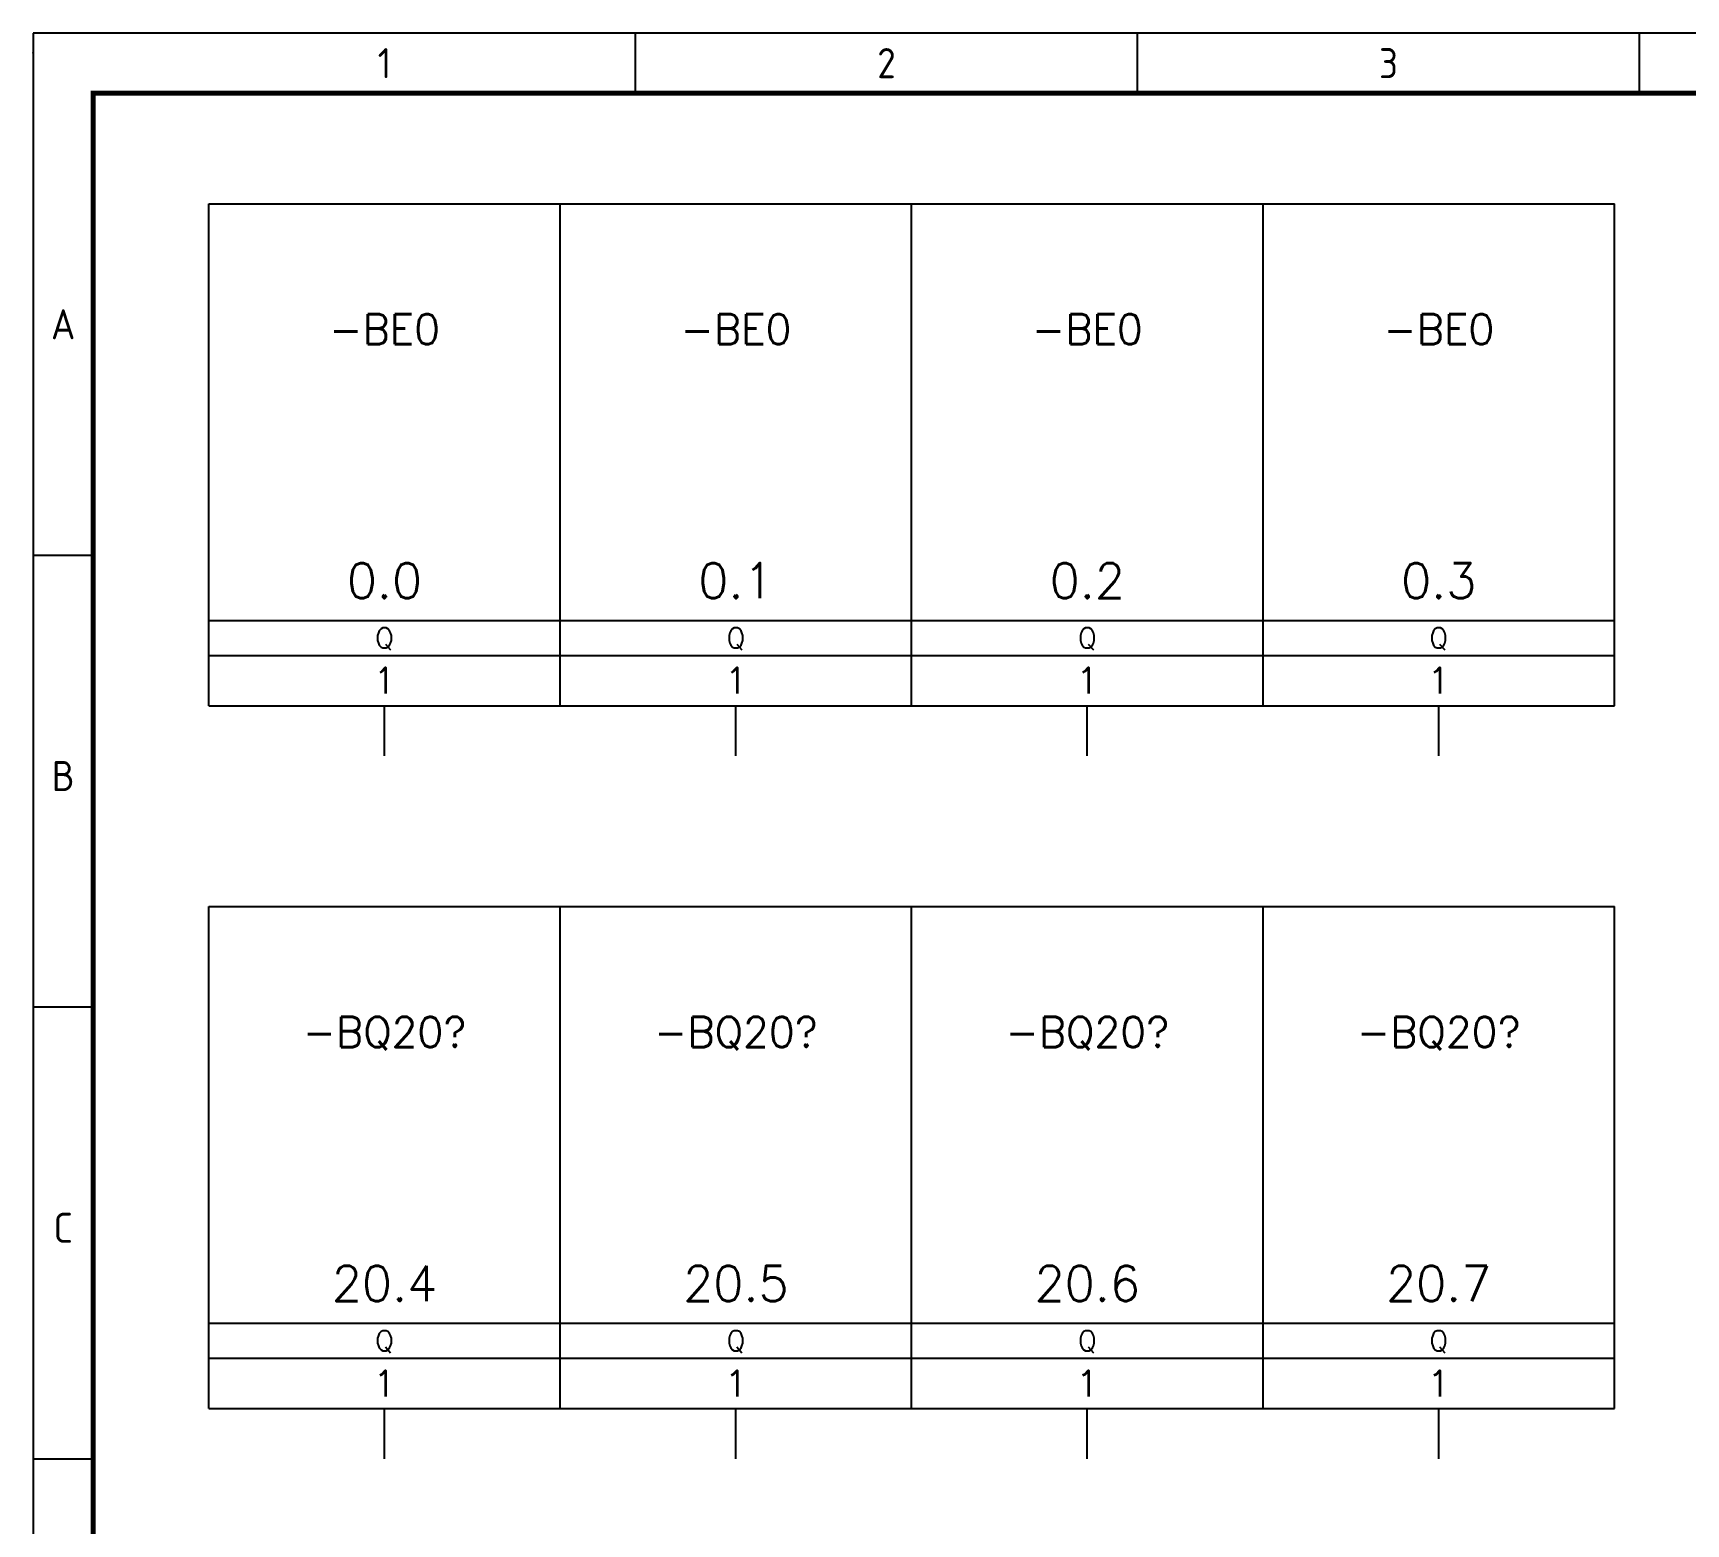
# Model space of a CAD drawing. Extents: x 0 to 420, y 0 to 297.
# Drawn here: x 0 to 164.6, y 148.5 to 297 of the extents above; entities that cross this region are included whole.
import ezdxf
from ezdxf.enums import TextEntityAlignment as Align

# ---------------------------------------------------------------- set-up
doc = ezdxf.new("R2010")
doc.units = 0
doc.header["$LTSCALE"] = 25
for name, color, linetype in [('ECS_LEV_PG_FRAME', 7, 'CONTINUOUS'), ('ECS_LEV_PG_LADDER', 7, 'CONTINUOUS'), ('ECS_LEV_PH_DATA', 7, 'CONTINUOUS'), ('ECS_LEV_SYM', 7, 'CONTINUOUS'), ('ECS_LEV_SYM_CPOINT', 7, 'CONTINUOUS'), ('ECS_LEV_SYM_DEVID', 7, 'CONTINUOUS'), ('ECS_LEV_SYM_GEO_SCM', 7, 'CONTINUOUS'), ('ECS_LEV_SYM_TEXT', 7, 'CONTINUOUS'), ('ECS_LEV_SYMCR', 7, 'CONTINUOUS')]:
    doc.layers.add(name, color=color, linetype=linetype)
doc.styles.add('ISOCP', font='ISOCP.SHX', dxfattribs={"oblique": 0.017453, "height": 1})
doc.styles.add('ROMANS', font='ROMANS.SHX', dxfattribs={"oblique": 0.017453})
doc.styles.get("Standard").update_dxf_attribs({"font": 'romans.shx'})

# ---------------------------------------------------------------- blocks, each defined once
blk = doc.blocks.new('__TEXT_')
blk = doc.blocks.new('SEDLHL_1_SPSA')
at = {"layer": 'ECS_LEV_SYM_GEO_SCM', "color": 0, "linetype": 'Continuous'}
for p, q in [((-17.5, -45), (-17.5, 0)), ((-17.5, 0), (0, 0)), ((0, 0), (17.5, 0)), ((17.5, -45), (17.5, 0)), ((-17.5, -41.5), (17.5, -41.5)), ((-17.5, -45), (17.5, -45)), ((-17.5, -50), (-17.5, -45)), ((17.5, -50), (17.5, -45)), ((-17.5, -50), (17.5, -50)), ((0, -55), (0, -50))]:
    blk.add_line(p, q, dxfattribs=at)
at = {"layer": 'ECS_LEV_SYM_CPOINT', "linetype": 'Continuous', "style": 'ROMANS'}
blk.add_attdef('ECS_T_CPOINT_001', text='', height=2.5, dxfattribs=at).set_placement((0, -47.5), align=Align.MIDDLE_CENTER)
at = {"layer": 'ECS_LEV_SYM_DEVID', "linetype": 'Continuous', "style": 'ROMANS'}
for tag, p in [('ECS_T_DEVID_3', (0, -2.7)), ('ECS_T_DEVID_2', (0, -7.6)), ('ECS_T_DEVID_1', (0, -12.5))]:
    blk.add_attdef(tag, text='', height=3.5, dxfattribs=at).set_placement(p, align=Align.MIDDLE_CENTER)
at = {"layer": 'ECS_LEV_SYM_TEXT', "linetype": 'Continuous', "style": 'ROMANS'}
for tag, height, p in [('ECS_T_TEXT_2.0', 2.5, (0, -21.5)), ('ECS_T_TEXT_1.0', 2, (0, -43.25))]:
    blk.add_attdef(tag, text='', height=height, dxfattribs=at).set_placement(p, align=Align.MIDDLE_CENTER)
blk.add_attdef('ECS_T_TEXT_3.0', text='', height=3.5, dxfattribs=at).set_placement((0, -35.8), align=Align.TOP_CENTER)
at = {"layer": 'ECS_LEV_SYMCR', "color": 0, "linetype": 'Continuous', "style": 'ROMANS'}
for tag, p in [('ECS_T_CRC_TEXT_P', (0, -16.5)), ('ECS_T_CRC_TEXT_N', (0, -20.5))]:
    blk.add_attdef(tag, text='', height=2.5, dxfattribs=at).set_placement(p, align=Align.MIDDLE_CENTER)

msp = doc.modelspace()

# ---------------------------------------------------------------- linework, layer by layer
at = {"layer": 'ECS_LEV_PG_FRAME', "color": 7, "linetype": 'Continuous'}
for p, q in [((420, 297), (0, 297)), ((0, 297), (0, 0))]:
    msp.add_line(p, q, dxfattribs=at)
at = {"layer": 'ECS_LEV_PG_LADDER'}
msp.add_point((0.02, 295.02), dxfattribs=at)
at = {"layer": 'ECS_LEV_PH_DATA', "color": 7, "linetype": 'Continuous'}
for p, q in [((0, 297), (0, 0)), ((0, 297), (0, 0)), ((420, 297), (0, 297)), ((420, 297), (0, 297))]:
    msp.add_line(p, q, dxfattribs=at)
at = {"layer": 'ECS_LEV_PH_DATA', "linetype": 'Continuous'}
for p, q in [((60, 291), (60, 297)), ((110, 291), (110, 297)), ((160, 291), (160, 297))]:
    msp.add_line(p, q, dxfattribs=at)
at = {"layer": 'ECS_LEV_PH_DATA', "color": 7}
for p, q in [((0, 245), (6, 245)), ((0, 200), (6, 200)), ((0, 155), (6, 155))]:
    msp.add_line(p, q, dxfattribs=at)
at = {"layer": 'ECS_LEV_PH_DATA', "color": 7, "const_width": 0.5}
msp.add_lwpolyline([(414, 291), (6, 291), (6, 6), (414, 6)], close=True, dxfattribs=at)

# ---------------------------------------------------------------- block references
at = {"layer": 'ECS_LEV_PG_LADDER', "linetype": 'Continuous'}
ref = msp.add_blockref('__TEXT_', (0, 295), dxfattribs=at)
ref.add_attrib('?', '1', dxfattribs={"linetype": 'Continuous', "height": 3, "style": 'ISOCP'}).set_placement((35, 294), align=Align.MIDDLE_CENTER)
ref = msp.add_blockref('__TEXT_', (0, 295), dxfattribs=at)
ref.add_attrib('?', '2', dxfattribs={"linetype": 'Continuous', "height": 3, "style": 'ISOCP'}).set_placement((85, 294), align=Align.MIDDLE_CENTER)
ref = msp.add_blockref('__TEXT_', (0, 295), dxfattribs=at)
ref.add_attrib('?', '3', dxfattribs={"linetype": 'Continuous', "height": 3, "style": 'ISOCP'}).set_placement((135, 294), align=Align.MIDDLE_CENTER)
ref = msp.add_blockref('__TEXT_', (0, 0), dxfattribs=at)
ref.add_attrib('?', 'A', dxfattribs={"linetype": 'Continuous', "height": 3, "style": 'ISOCP'}).set_placement((3, 268), align=Align.MIDDLE_CENTER)
ref = msp.add_blockref('__TEXT_', (0, 0), dxfattribs=at)
ref.add_attrib('?', 'B', dxfattribs={"linetype": 'Continuous', "height": 3, "style": 'ISOCP'}).set_placement((3, 223), align=Align.MIDDLE_CENTER)
ref = msp.add_blockref('__TEXT_', (0, 0), dxfattribs=at)
ref.add_attrib('?', 'C', dxfattribs={"linetype": 'Continuous', "height": 3, "style": 'ISOCP'}).set_placement((3, 178), align=Align.MIDDLE_CENTER)
at = {"layer": 'ECS_LEV_SYM'}
ref = msp.add_blockref('SEDLHL_1_SPSA', (35, 280), dxfattribs=at)
ref.add_attrib('ECS_T_TEXT_3.0', '0.0', dxfattribs={"layer": 'ECS_LEV_SYM_TEXT', "linetype": 'Continuous', "height": 3.5, "style": 'ROMANS'}).set_placement((35, 244.2), align=Align.TOP_CENTER)
ref.add_attrib('ECS_T_TEXT_1.0', 'Q', dxfattribs={"layer": 'ECS_LEV_SYM_TEXT', "linetype": 'Continuous', "height": 2, "style": 'ROMANS'}).set_placement((35, 236.75), align=Align.MIDDLE_CENTER)
ref.add_attrib('ECS_T_CPOINT_001', '1', dxfattribs={"layer": 'ECS_LEV_SYM_CPOINT', "linetype": 'Continuous', "height": 2.6}).set_placement((35, 232.5), align=Align.MIDDLE_CENTER)
ref.add_attrib('ECS_T_DEVID_1', '-BE0', dxfattribs={"layer": 'ECS_LEV_SYM_DEVID', "linetype": 'Continuous', "height": 3}).set_placement((35, 267.5), align=Align.MIDDLE_CENTER)
ref = msp.add_blockref('SEDLHL_1_SPSA', (70, 280), dxfattribs=at)
ref.add_attrib('ECS_T_TEXT_3.0', '0.1', dxfattribs={"layer": 'ECS_LEV_SYM_TEXT', "linetype": 'Continuous', "height": 3.5, "style": 'ROMANS'}).set_placement((70, 244.2), align=Align.TOP_CENTER)
ref.add_attrib('ECS_T_TEXT_1.0', 'Q', dxfattribs={"layer": 'ECS_LEV_SYM_TEXT', "linetype": 'Continuous', "height": 2, "style": 'ROMANS'}).set_placement((70, 236.75), align=Align.MIDDLE_CENTER)
ref.add_attrib('ECS_T_CPOINT_001', '1', dxfattribs={"layer": 'ECS_LEV_SYM_CPOINT', "linetype": 'Continuous', "height": 2.6}).set_placement((70, 232.5), align=Align.MIDDLE_CENTER)
ref.add_attrib('ECS_T_DEVID_1', '-BE0', dxfattribs={"layer": 'ECS_LEV_SYM_DEVID', "linetype": 'Continuous', "height": 3}).set_placement((70, 267.5), align=Align.MIDDLE_CENTER)
ref = msp.add_blockref('SEDLHL_1_SPSA', (105, 280), dxfattribs=at)
ref.add_attrib('ECS_T_TEXT_3.0', '0.2', dxfattribs={"layer": 'ECS_LEV_SYM_TEXT', "linetype": 'Continuous', "height": 3.5, "style": 'ROMANS'}).set_placement((105, 244.2), align=Align.TOP_CENTER)
ref.add_attrib('ECS_T_TEXT_1.0', 'Q', dxfattribs={"layer": 'ECS_LEV_SYM_TEXT', "linetype": 'Continuous', "height": 2, "style": 'ROMANS'}).set_placement((105, 236.75), align=Align.MIDDLE_CENTER)
ref.add_attrib('ECS_T_CPOINT_001', '1', dxfattribs={"layer": 'ECS_LEV_SYM_CPOINT', "linetype": 'Continuous', "height": 2.6}).set_placement((105, 232.5), align=Align.MIDDLE_CENTER)
ref.add_attrib('ECS_T_DEVID_1', '-BE0', dxfattribs={"layer": 'ECS_LEV_SYM_DEVID', "linetype": 'Continuous', "height": 3}).set_placement((105, 267.5), align=Align.MIDDLE_CENTER)
ref = msp.add_blockref('SEDLHL_1_SPSA', (140, 280), dxfattribs=at)
ref.add_attrib('ECS_T_TEXT_3.0', '0.3', dxfattribs={"layer": 'ECS_LEV_SYM_TEXT', "linetype": 'Continuous', "height": 3.5, "style": 'ROMANS'}).set_placement((140, 244.2), align=Align.TOP_CENTER)
ref.add_attrib('ECS_T_TEXT_1.0', 'Q', dxfattribs={"layer": 'ECS_LEV_SYM_TEXT', "linetype": 'Continuous', "height": 2, "style": 'ROMANS'}).set_placement((140, 236.75), align=Align.MIDDLE_CENTER)
ref.add_attrib('ECS_T_CPOINT_001', '1', dxfattribs={"layer": 'ECS_LEV_SYM_CPOINT', "linetype": 'Continuous', "height": 2.6}).set_placement((140, 232.5), align=Align.MIDDLE_CENTER)
ref.add_attrib('ECS_T_DEVID_1', '-BE0', dxfattribs={"layer": 'ECS_LEV_SYM_DEVID', "linetype": 'Continuous', "height": 3}).set_placement((140, 267.5), align=Align.MIDDLE_CENTER)
ref = msp.add_blockref('SEDLHL_1_SPSA', (35, 210), dxfattribs=at)
ref.add_attrib('ECS_T_TEXT_3.0', '20.4', dxfattribs={"layer": 'ECS_LEV_SYM_TEXT', "linetype": 'Continuous', "height": 3.5, "style": 'ROMANS'}).set_placement((35, 174.2), align=Align.TOP_CENTER)
ref.add_attrib('ECS_T_TEXT_1.0', 'Q', dxfattribs={"layer": 'ECS_LEV_SYM_TEXT', "linetype": 'Continuous', "height": 2, "style": 'ROMANS'}).set_placement((35, 166.75), align=Align.MIDDLE_CENTER)
ref.add_attrib('ECS_T_CPOINT_001', '1', dxfattribs={"layer": 'ECS_LEV_SYM_CPOINT', "linetype": 'Continuous', "height": 2.6}).set_placement((35, 162.5), align=Align.MIDDLE_CENTER)
ref.add_attrib('ECS_T_DEVID_1', '-BQ20?', dxfattribs={"layer": 'ECS_LEV_SYM_DEVID', "linetype": 'Continuous', "height": 3}).set_placement((35, 197.5), align=Align.MIDDLE_CENTER)
ref = msp.add_blockref('SEDLHL_1_SPSA', (70, 210), dxfattribs=at)
ref.add_attrib('ECS_T_TEXT_3.0', '20.5', dxfattribs={"layer": 'ECS_LEV_SYM_TEXT', "linetype": 'Continuous', "height": 3.5, "style": 'ROMANS'}).set_placement((70, 174.2), align=Align.TOP_CENTER)
ref.add_attrib('ECS_T_TEXT_1.0', 'Q', dxfattribs={"layer": 'ECS_LEV_SYM_TEXT', "linetype": 'Continuous', "height": 2, "style": 'ROMANS'}).set_placement((70, 166.75), align=Align.MIDDLE_CENTER)
ref.add_attrib('ECS_T_CPOINT_001', '1', dxfattribs={"layer": 'ECS_LEV_SYM_CPOINT', "linetype": 'Continuous', "height": 2.6}).set_placement((70, 162.5), align=Align.MIDDLE_CENTER)
ref.add_attrib('ECS_T_DEVID_1', '-BQ20?', dxfattribs={"layer": 'ECS_LEV_SYM_DEVID', "linetype": 'Continuous', "height": 3}).set_placement((70, 197.5), align=Align.MIDDLE_CENTER)
ref = msp.add_blockref('SEDLHL_1_SPSA', (105, 210), dxfattribs=at)
ref.add_attrib('ECS_T_TEXT_3.0', '20.6', dxfattribs={"layer": 'ECS_LEV_SYM_TEXT', "linetype": 'Continuous', "height": 3.5, "style": 'ROMANS'}).set_placement((105, 174.2), align=Align.TOP_CENTER)
ref.add_attrib('ECS_T_TEXT_1.0', 'Q', dxfattribs={"layer": 'ECS_LEV_SYM_TEXT', "linetype": 'Continuous', "height": 2, "style": 'ROMANS'}).set_placement((105, 166.75), align=Align.MIDDLE_CENTER)
ref.add_attrib('ECS_T_CPOINT_001', '1', dxfattribs={"layer": 'ECS_LEV_SYM_CPOINT', "linetype": 'Continuous', "height": 2.6}).set_placement((105, 162.5), align=Align.MIDDLE_CENTER)
ref.add_attrib('ECS_T_DEVID_1', '-BQ20?', dxfattribs={"layer": 'ECS_LEV_SYM_DEVID', "linetype": 'Continuous', "height": 3}).set_placement((105, 197.5), align=Align.MIDDLE_CENTER)
ref = msp.add_blockref('SEDLHL_1_SPSA', (140, 210), dxfattribs=at)
ref.add_attrib('ECS_T_TEXT_3.0', '20.7', dxfattribs={"layer": 'ECS_LEV_SYM_TEXT', "linetype": 'Continuous', "height": 3.5, "style": 'ROMANS'}).set_placement((140, 174.2), align=Align.TOP_CENTER)
ref.add_attrib('ECS_T_TEXT_1.0', 'Q', dxfattribs={"layer": 'ECS_LEV_SYM_TEXT', "linetype": 'Continuous', "height": 2, "style": 'ROMANS'}).set_placement((140, 166.75), align=Align.MIDDLE_CENTER)
ref.add_attrib('ECS_T_CPOINT_001', '1', dxfattribs={"layer": 'ECS_LEV_SYM_CPOINT', "linetype": 'Continuous', "height": 2.6}).set_placement((140, 162.5), align=Align.MIDDLE_CENTER)
ref.add_attrib('ECS_T_DEVID_1', '-BQ20?', dxfattribs={"layer": 'ECS_LEV_SYM_DEVID', "linetype": 'Continuous', "height": 3}).set_placement((140, 197.5), align=Align.MIDDLE_CENTER)

doc.saveas('drawing.dxf')
